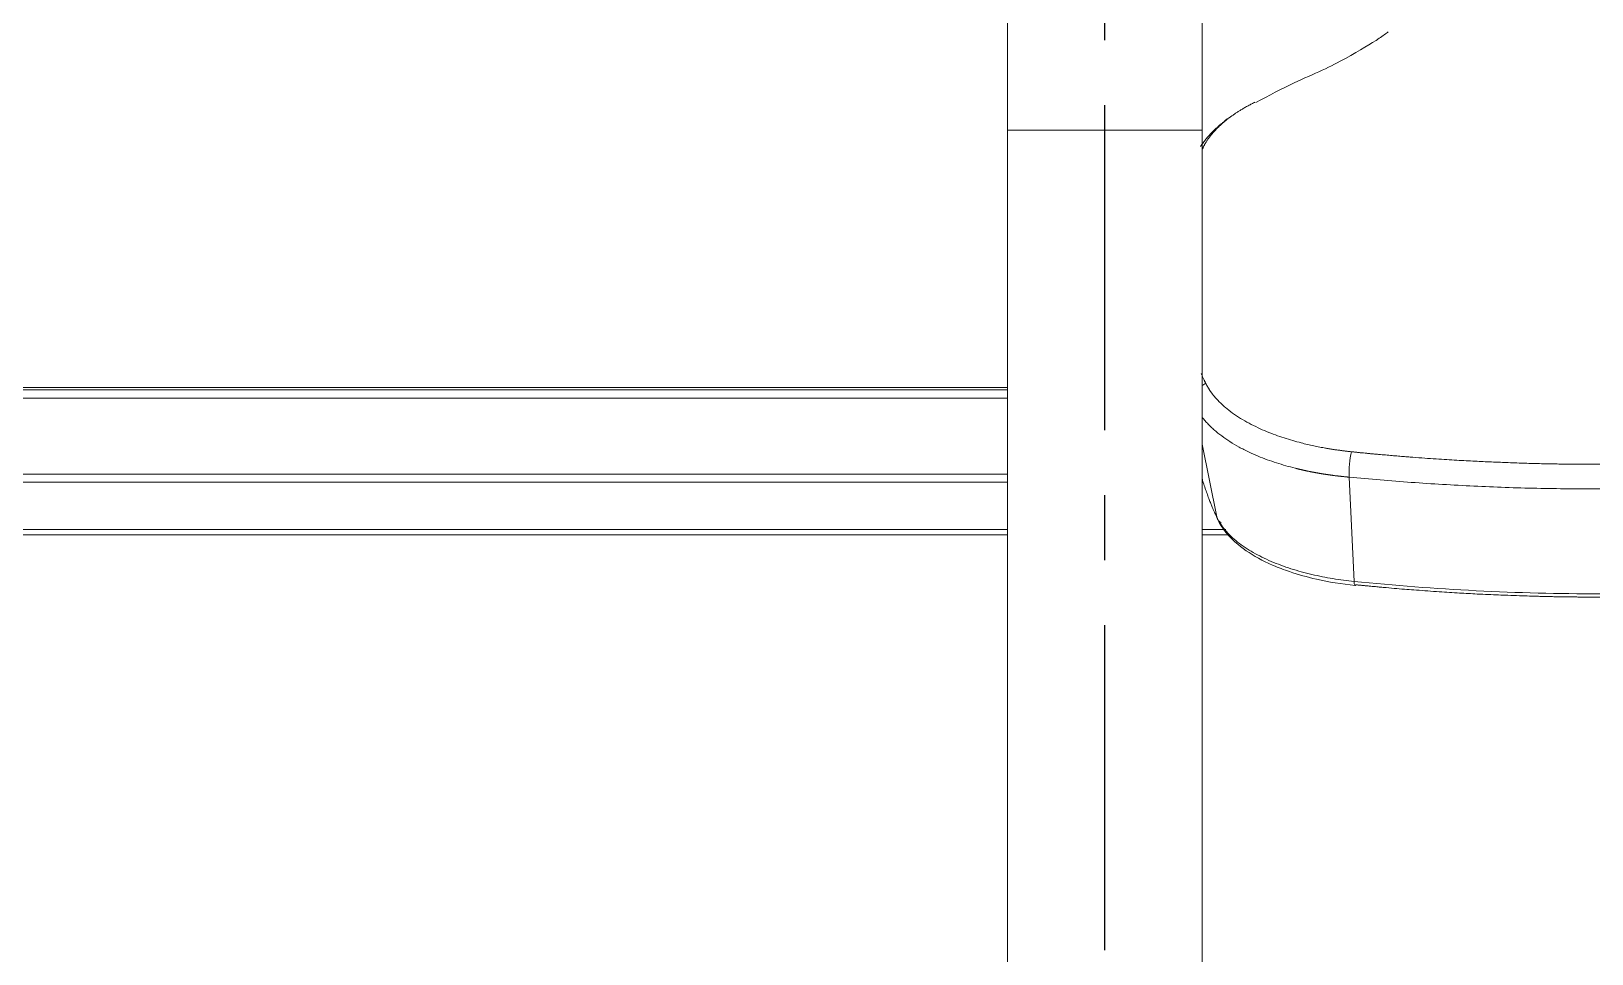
# Model space of a CAD drawing. Header units: millimetres. Extents: x 2433 to 4809, y -10272 to -6912.
# Drawn here: x 3089.1 to 3241.6, y -7351.1 to -7261 of the extents above; entities that cross this region are included whole.
import ezdxf

# ---------------------------------------------------------------- set-up
doc = ezdxf.new("R2010")
doc.units = ezdxf.units.MM
doc.linetypes.add('CENTERX2', pattern=[101.6, 63.5, -12.7, 12.7, -12.7])
doc.layers.add('CENTER', color=1, linetype='CENTERX2')

msp = doc.modelspace()

# ---------------------------------------------------------------- linework, layer by layer
at = {"linetype": 'Continuous', "lineweight": 18, "extrusion": (-1.22465e-16, -1, 0)}
for p, q in [((3184.5, -7240.64), (3184.5, -7270.64)), ((3203.5, -7270.64), (3203.5, -7240.64)), ((3184.5, -7270.64), (3184.5, -7560.64)), ((3203.5, -7270.64), (3203.5, -7560.64)), ((3184.51, -7295.78), (2962.2, -7295.78)), ((2962.2, -7305.02), (3184.51, -7305.02)), ((3203.49, -7305.02), (3203.61, -7305.02)), ((2947.85, -7310.16), (3184.5, -7310.16)), ((3203.49, -7310.16), (3206.22, -7310.16))]:
    msp.add_line(p, q, dxfattribs=at)
at = {"linetype": 'Continuous', "lineweight": 13, "extrusion": (-1.22465e-16, -1, 0)}
for p, q in [((3194, -7270.64), (3184.5, -7270.64)), ((3203.5, -7270.64), (3194, -7270.64)), ((2962.2, -7296.02), (3184.51, -7296.02)), ((2962.2, -7296.83), (3184.51, -7296.83)), ((3204.92, -7308.42), (3203.5, -7301.32)), ((3184.51, -7304.23), (2962.2, -7304.23)), ((3218.34, -7314.72), (3217.87, -7304.54)), ((2947.99, -7309.66), (3184.51, -7309.66)), ((3203.49, -7309.66), (3205.82, -7309.66))]:
    msp.add_line(p, q, dxfattribs=at)
at = {"linetype": 'Continuous', "lineweight": 13}
for centre, major_axis, ratio, start_param, end_param in [((3204.64, -7296.89), (1.82, 0.82), 0.85518, 1.619764, 1.829428), ((3218.28, -7303.32), (0.17, 1.99), 0.197112, 0.893649, 2.240485), ((3218.55, -7314.12), (0.103, 0.995), 0.183283, 2.24392, 3.531182)]:
    msp.add_ellipse(centre, major_axis=major_axis, ratio=ratio, start_param=start_param, end_param=end_param, dxfattribs=at)
at = {"linetype": 'Continuous', "lineweight": 18}
for start_param, end_param in [(2.939186, 3.271304), (3.422779, 3.789142)]:
    msp.add_ellipse((3205.88, -7308.17), major_axis=(0.909, 0.417), ratio=0.864557, start_param=start_param, end_param=end_param, dxfattribs=at)
for points, knots in [([(3221.68, -7261.02), (3221.46, -7261.21), (3220.54, -7261.86), (3218.41, -7263.17), (3215.29, -7264.79), (3212.21, -7266.1), (3210.02, -7267.25), (3208.74, -7267.95)], [0, 0, 0, 0, 0.155583, 0.480802, 0.635559, 0.793325, 1, 1, 1, 1]), ([(3208.66, -7267.92), (3208.64, -7267.92), (3208.51, -7267.99), (3208.26, -7268.11), (3207.92, -7268.3), (3207.59, -7268.48), (3207.29, -7268.66), (3207.03, -7268.83), (3206.77, -7268.99), (3206.53, -7269.16), (3206.3, -7269.32), (3206.08, -7269.48), (3205.88, -7269.64), (3205.68, -7269.8), (3205.5, -7269.96), (3205.33, -7270.11), (3205.17, -7270.26), (3205.01, -7270.41), (3204.87, -7270.55), (3204.74, -7270.7), (3204.62, -7270.83), (3204.5, -7270.97), (3204.39, -7271.1), (3204.29, -7271.23), (3204.2, -7271.35), (3204.11, -7271.47), (3204.03, -7271.58), (3203.96, -7271.69), (3203.89, -7271.8), (3203.83, -7271.9), (3203.77, -7272), (3203.72, -7272.09), (3203.67, -7272.18), (3203.63, -7272.27), (3203.59, -7272.35), (3203.56, -7272.42), (3203.53, -7272.47), (3203.52, -7272.49)], [0, 0, 0, 0, 0.007369, 0.051568, 0.098419, 0.147927, 0.188942, 0.229071, 0.268311, 0.306659, 0.344113, 0.380673, 0.416336, 0.4511, 0.484966, 0.51793, 0.549992, 0.58115, 0.611403, 0.640749, 0.669188, 0.696718, 0.723339, 0.749049, 0.773848, 0.797734, 0.820707, 0.842765, 0.863908, 0.884134, 0.903443, 0.921833, 0.939306, 0.955859, 0.971492, 0.986206, 1, 1, 1, 1]), ([(3203.49, -7304.66), (3203.53, -7304.79), (3203.63, -7305.12), (3203.79, -7305.61), (3203.97, -7306.12), (3204.14, -7306.59), (3204.3, -7307), (3204.45, -7307.36), (3204.58, -7307.67), (3204.69, -7307.93), (3204.78, -7308.14), (3204.86, -7308.3), (3204.9, -7308.39), (3204.92, -7308.42)], [0, 0, 0, 0, 0.108558, 0.257203, 0.392627, 0.514828, 0.623806, 0.719562, 0.802095, 0.871406, 0.927493, 0.970358, 1, 1, 1, 1]), ([(3242.35, -7305.68), (3241.32, -7305.68), (3240.3, -7305.68), (3238.24, -7305.66), (3237.21, -7305.64), (3234.13, -7305.58), (3232.08, -7305.51), (3228, -7305.31), (3225.96, -7305.19), (3222.91, -7304.97), (3221.9, -7304.89), (3219.88, -7304.72), (3218.87, -7304.62), (3217.87, -7304.54)], [0, 0, 0, 0, 0.125, 0.125, 0.25, 0.25, 0.5, 0.5, 0.75, 0.75, 0.875, 0.875, 1, 1, 1, 1]), ([(3204.99, -7308.62), (3205.43, -7309.53), (3206.58, -7310.96), (3208.77, -7312.38), (3210.54, -7313.22), (3212.28, -7313.88), (3214.91, -7314.62), (3217.12, -7314.98), (3218.45, -7315.11)], [0, 0, 0, 0, 0.267552, 0.460952, 0.539648, 0.643355, 0.797495, 1, 1, 1, 1]), ([(3242.35, -7316.25), (3242.33, -7316.25), (3242.3, -7316.25), (3242.25, -7316.25), (3242.2, -7316.25), (3242.14, -7316.25), (3242.09, -7316.25), (3242.04, -7316.25), (3241.98, -7316.25), (3241.93, -7316.25), (3241.87, -7316.25), (3241.81, -7316.25), (3241.75, -7316.25), (3241.68, -7316.25), (3241.6, -7316.25), (3241.52, -7316.25), (3241.44, -7316.25), (3241.35, -7316.25), (3241.26, -7316.25), (3241.16, -7316.25), (3241.06, -7316.25), (3240.96, -7316.25), (3240.79, -7316.25), (3240.53, -7316.25), (3240.18, -7316.24), (3239.78, -7316.24), (3239.41, -7316.23), (3239.09, -7316.23), (3238.81, -7316.23), (3238.51, -7316.22), (3238.18, -7316.22), (3237.81, -7316.21), (3237.38, -7316.2), (3236.88, -7316.19), (3236.24, -7316.17), (3235.44, -7316.15), (3234.44, -7316.12), (3233.43, -7316.08), (3232.42, -7316.04), (3231.42, -7316), (3230.15, -7315.94), (3228.56, -7315.85), (3226.57, -7315.73), (3224.86, -7315.6), (3223.48, -7315.5), (3222.49, -7315.42), (3221.63, -7315.34), (3220.94, -7315.28), (3220.45, -7315.23), (3220.08, -7315.2), (3219.81, -7315.17), (3219.62, -7315.16), (3219.44, -7315.14), (3219.28, -7315.12), (3219.15, -7315.11), (3219.04, -7315.1), (3218.94, -7315.09), (3218.83, -7315.08), (3218.73, -7315.07), (3218.62, -7315.06), (3218.55, -7315.05), (3218.52, -7315.05)], [0, 0, 0, 0, 0.002191, 0.004347, 0.006487, 0.008629, 0.010791, 0.012989, 0.015237, 0.017551, 0.019944, 0.022426, 0.02501, 0.027989, 0.031119, 0.034411, 0.037873, 0.041514, 0.04534, 0.049353, 0.053555, 0.057945, 0.062522, 0.074973, 0.089523, 0.106219, 0.125039, 0.135742, 0.147342, 0.159845, 0.17325, 0.187555, 0.206539, 0.227379, 0.250074, 0.286445, 0.328114, 0.375079, 0.412899, 0.454555, 0.500044, 0.572276, 0.655608, 0.750041, 0.788892, 0.830542, 0.874999, 0.897721, 0.918553, 0.937487, 0.945303, 0.953117, 0.96093, 0.96874, 0.973272, 0.977782, 0.98227, 0.986735, 0.991179, 0.9956, 1, 1, 1, 1])]:
    msp.add_open_spline(points, degree=3, knots=knots, dxfattribs=at)
msp.add_open_spline([(3206.12, -7269.42), (3204.37, -7270.69), (3203.35, -7272.23)], degree=2, dxfattribs=at)
at = {"linetype": 'Continuous', "lineweight": 13}
for points, knots in [([(3203.4, -7294.41), (3203.42, -7294.44), (3203.47, -7294.55), (3203.54, -7294.7), (3203.61, -7294.86), (3203.67, -7294.99), (3203.72, -7295.1), (3203.76, -7295.19), (3203.8, -7295.27), (3203.83, -7295.33), (3203.85, -7295.36), (3203.85, -7295.38)], [0, 0, 0, 0, 0.117011, 0.322179, 0.469846, 0.603835, 0.719589, 0.817092, 0.896333, 0.957305, 1, 1, 1, 1]), ([(3203.85, -7295.38), (3203.86, -7295.39), (3203.87, -7295.41), (3203.89, -7295.45), (3203.91, -7295.48), (3203.93, -7295.52), (3203.95, -7295.56), (3203.98, -7295.61), (3204, -7295.65), (3204.03, -7295.7), (3204.06, -7295.75), (3204.09, -7295.8), (3204.12, -7295.86), (3204.16, -7295.91), (3204.19, -7295.97), (3204.23, -7296.03), (3204.28, -7296.1), (3204.32, -7296.16), (3204.37, -7296.23), (3204.42, -7296.29), (3204.47, -7296.36), (3204.52, -7296.44), (3204.58, -7296.51), (3204.71, -7296.67), (3204.91, -7296.9), (3205.2, -7297.2), (3205.48, -7297.47), (3205.89, -7297.83), (3206.46, -7298.28), (3207.24, -7298.79), (3208.07, -7299.27), (3208.92, -7299.7), (3209.78, -7300.08), (3210.64, -7300.41), (3211.49, -7300.71), (3212.33, -7300.96), (3213.1, -7301.17), (3213.78, -7301.34), (3214.39, -7301.48), (3214.98, -7301.6), (3215.41, -7301.68), (3215.69, -7301.72), (3215.82, -7301.75), (3215.95, -7301.77), (3216.08, -7301.79), (3216.21, -7301.81), (3216.34, -7301.83), (3216.47, -7301.85), (3216.6, -7301.87), (3216.74, -7301.89), (3216.87, -7301.9), (3217, -7301.92), (3217.14, -7301.94), (3217.27, -7301.96), (3217.4, -7301.97), (3217.54, -7301.99), (3217.67, -7302.01), (3217.81, -7302.02), (3217.95, -7302.04), (3218.04, -7302.05), (3218.08, -7302.05)], [0, 0, 0, 0, 0.003381, 0.006984, 0.010809, 0.014856, 0.019126, 0.023619, 0.028334, 0.033272, 0.038433, 0.043817, 0.049424, 0.055254, 0.061308, 0.067585, 0.074086, 0.080811, 0.087759, 0.094932, 0.102329, 0.10995, 0.117796, 0.125867, 0.160626, 0.193022, 0.22305, 0.250703, 0.315337, 0.378532, 0.440288, 0.500609, 0.555331, 0.607683, 0.657652, 0.705226, 0.750392, 0.783407, 0.815179, 0.845706, 0.874985, 0.881493, 0.888009, 0.894533, 0.901065, 0.907606, 0.914155, 0.920711, 0.927276, 0.933849, 0.940429, 0.947018, 0.953614, 0.960218, 0.96683, 0.973449, 0.980076, 0.98671, 0.993351, 1, 1, 1, 1]), ([(3217.87, -7304.54), (3217.85, -7304.53), (3217.8, -7304.53), (3217.73, -7304.52), (3217.66, -7304.52), (3217.59, -7304.51), (3217.52, -7304.5), (3217.46, -7304.5), (3217.39, -7304.49), (3217.32, -7304.48), (3217.25, -7304.48), (3217.18, -7304.47), (3217.11, -7304.46), (3217.04, -7304.45), (3216.97, -7304.45), (3216.9, -7304.44), (3216.83, -7304.43), (3216.76, -7304.42), (3216.69, -7304.41), (3216.62, -7304.41), (3216.55, -7304.4), (3216.48, -7304.39), (3216.41, -7304.38), (3216.34, -7304.37), (3216.27, -7304.36), (3216.2, -7304.35), (3216.13, -7304.34), (3216.06, -7304.33), (3215.99, -7304.32), (3215.92, -7304.31), (3215.85, -7304.3), (3215.78, -7304.29), (3215.71, -7304.28), (3215.64, -7304.27), (3215.57, -7304.26), (3215.5, -7304.25), (3215.43, -7304.24), (3215.36, -7304.23), (3215.29, -7304.22), (3215.21, -7304.2), (3215.14, -7304.19), (3215.07, -7304.18), (3215, -7304.17), (3214.93, -7304.16), (3214.86, -7304.15), (3214.79, -7304.13), (3214.72, -7304.12), (3214.65, -7304.11), (3214.58, -7304.09), (3214.51, -7304.08), (3214.44, -7304.07), (3214.37, -7304.05), (3214.29, -7304.04), (3214.22, -7304.03), (3214.15, -7304.01), (3214.08, -7304), (3214.01, -7303.99), (3213.94, -7303.97), (3213.87, -7303.96), (3213.8, -7303.94), (3213.73, -7303.93), (3213.66, -7303.91), (3213.59, -7303.9), (3213.51, -7303.88), (3213.44, -7303.87), (3213.37, -7303.85), (3213.3, -7303.83), (3213.23, -7303.82), (3213.16, -7303.8), (3213.09, -7303.78), (3213.02, -7303.77), (3212.95, -7303.75), (3212.88, -7303.73), (3212.81, -7303.72), (3212.74, -7303.7), (3212.67, -7303.68), (3212.31, -7303.59), (3211.67, -7303.42), (3210.75, -7303.14), (3209.84, -7302.83), (3208.94, -7302.48), (3208.02, -7302.07), (3207.1, -7301.6), (3206.21, -7301.07), (3205.4, -7300.52), (3204.81, -7300.04), (3204.38, -7299.65), (3204.08, -7299.35), (3203.79, -7299.04), (3203.6, -7298.81), (3203.5, -7298.68), (3203.49, -7298.67)], [0, 0, 0, 0, 0.003543, 0.007093, 0.01065, 0.014214, 0.017784, 0.02136, 0.024944, 0.028534, 0.032131, 0.035735, 0.039345, 0.042962, 0.046586, 0.050216, 0.053853, 0.057497, 0.061148, 0.064805, 0.068469, 0.07214, 0.075817, 0.079501, 0.083192, 0.086889, 0.090594, 0.094305, 0.098022, 0.101746, 0.105477, 0.109215, 0.11296, 0.116711, 0.120469, 0.124233, 0.128005, 0.131783, 0.135567, 0.139359, 0.143157, 0.146962, 0.150773, 0.154591, 0.158416, 0.162248, 0.166086, 0.169932, 0.173783, 0.177642, 0.181507, 0.185379, 0.189258, 0.193143, 0.197035, 0.200934, 0.20484, 0.208752, 0.212671, 0.216597, 0.220529, 0.224469, 0.228414, 0.232367, 0.236326, 0.240292, 0.244265, 0.248245, 0.252231, 0.256224, 0.260224, 0.26423, 0.268243, 0.272263, 0.276289, 0.280323, 0.284363, 0.337388, 0.392364, 0.449291, 0.50817, 0.569002, 0.64067, 0.712025, 0.78307, 0.853805, 0.887329, 0.922213, 0.958456, 0.99606, 1, 1, 1, 1]), ([(3218.08, -7302.05), (3218.12, -7302.05), (3218.2, -7302.06), (3218.32, -7302.07), (3218.44, -7302.09), (3218.56, -7302.1), (3218.69, -7302.11), (3218.8, -7302.13), (3218.91, -7302.14), (3219.05, -7302.15), (3219.28, -7302.18), (3219.52, -7302.2), (3219.73, -7302.22), (3219.88, -7302.24), (3220.03, -7302.25), (3220.18, -7302.26), (3220.33, -7302.28), (3220.52, -7302.29), (3220.77, -7302.32), (3221.07, -7302.34), (3221.4, -7302.37), (3221.73, -7302.4), (3222.05, -7302.43), (3222.36, -7302.45), (3222.67, -7302.48), (3222.96, -7302.5), (3223.25, -7302.53), (3223.54, -7302.55), (3223.81, -7302.57), (3224.38, -7302.61), (3225.23, -7302.68), (3226.33, -7302.75), (3227.37, -7302.82), (3228.35, -7302.88), (3229.27, -7302.93), (3230.4, -7302.99), (3231.7, -7303.05), (3233, -7303.1), (3234.03, -7303.14), (3234.83, -7303.17), (3235.55, -7303.19), (3236.29, -7303.21), (3237.02, -7303.23), (3237.71, -7303.24), (3238.31, -7303.25), (3238.82, -7303.26), (3239.27, -7303.26), (3239.68, -7303.27), (3240.07, -7303.27), (3240.45, -7303.28), (3240.79, -7303.28), (3241.09, -7303.28), (3241.34, -7303.28), (3241.56, -7303.28), (3241.74, -7303.28), (3241.9, -7303.28), (3242.05, -7303.28), (3242.2, -7303.28), (3242.3, -7303.28), (3242.35, -7303.28)], [0, 0, 0, 0, 0.004757, 0.009696, 0.014817, 0.020119, 0.025602, 0.031267, 0.033416, 0.039344, 0.049048, 0.062521, 0.06899, 0.075349, 0.081598, 0.087737, 0.093765, 0.100748, 0.111165, 0.125008, 0.138846, 0.152386, 0.165627, 0.17857, 0.191216, 0.203565, 0.215617, 0.227373, 0.238833, 0.249997, 0.298243, 0.343866, 0.386855, 0.427203, 0.464909, 0.499977, 0.566635, 0.624974, 0.66042, 0.693069, 0.722913, 0.749963, 0.783089, 0.81246, 0.835391, 0.856222, 0.874969, 0.89129, 0.906227, 0.92259, 0.937484, 0.948491, 0.958866, 0.968742, 0.975247, 0.981538, 0.9877, 0.993822, 1, 1, 1, 1]), ([(3204.92, -7308.42), (3205.02, -7308.65), (3205.14, -7308.86), (3205.42, -7309.29), (3205.57, -7309.5), (3205.92, -7309.91), (3206.11, -7310.11), (3206.51, -7310.5), (3206.73, -7310.69), (3207.19, -7311.05), (3207.44, -7311.23), (3207.95, -7311.57), (3208.21, -7311.74), (3208.77, -7312.05), (3209.05, -7312.2), (3209.64, -7312.49), (3209.94, -7312.63), (3210.56, -7312.9), (3210.88, -7313.02), (3211.52, -7313.26), (3211.85, -7313.37), (3212.51, -7313.58), (3212.85, -7313.68), (3213.52, -7313.87), (3214.21, -7314.04), (3215.24, -7314.27), (3215.93, -7314.39), (3216.97, -7314.56), (3217.66, -7314.65), (3218.34, -7314.72)], [0, 0, 0, 0, 0.0625, 0.0625, 0.125, 0.125, 0.1875, 0.1875, 0.25, 0.25, 0.3125, 0.3125, 0.375, 0.375, 0.4375, 0.4375, 0.5, 0.5, 0.5625, 0.5625, 0.625, 0.625, 0.6875, 0.6875, 0.75, 0.8125, 0.875, 0.875, 1, 1, 1, 1])]:
    msp.add_open_spline(points, degree=3, knots=knots, dxfattribs=at)
msp.add_open_spline([(3218.34, -7314.72), (3226.22, -7315.52), (3234.29, -7315.93), (3242.35, -7315.93)], degree=3, dxfattribs=at)
at = {"layer": 'CENTER', "ltscale": 0.5}
msp.add_line((3194, -7706.34), (3194, -7164.14), dxfattribs=at)

doc.saveas('drawing.dxf')
